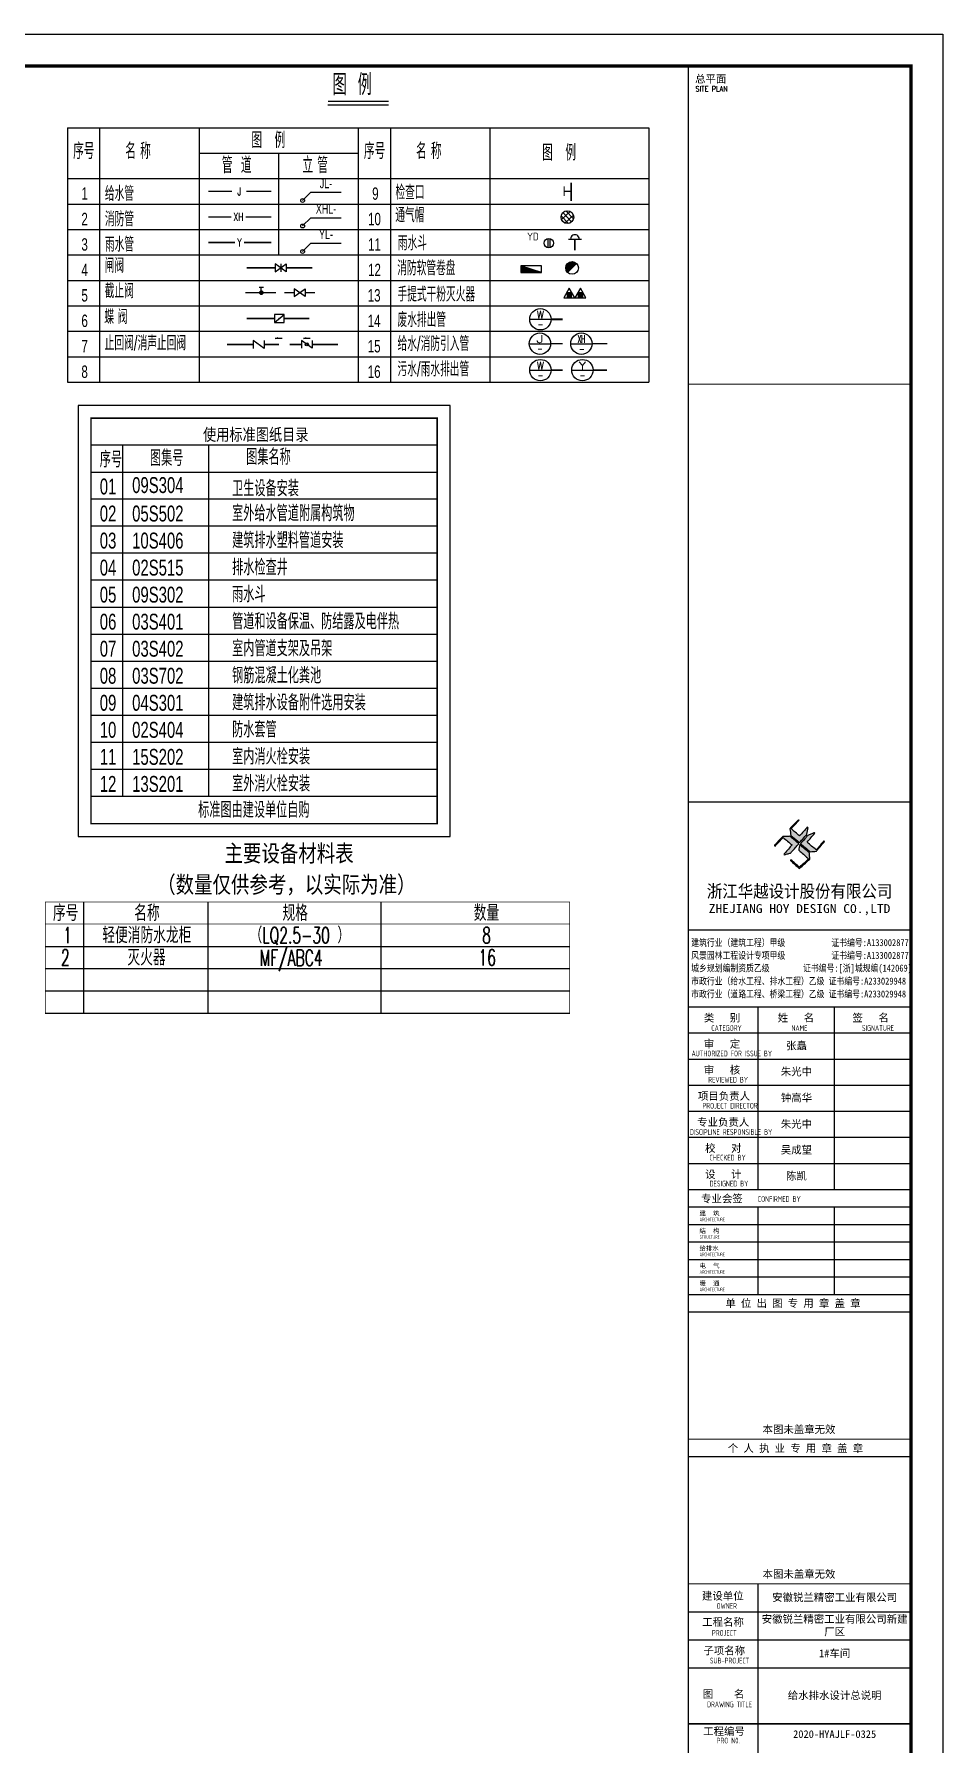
# Model space of a CAD drawing. Extents: x -440213 to 892209, y -122574 to 646408.
# Drawn here: x 38730 to 67291, y 516411 to 570160 of the extents above; entities that cross this region are included whole.
import ezdxf
from ezdxf.enums import TextEntityAlignment as Align

# ---------------------------------------------------------------- set-up
doc = ezdxf.new("R2010")
doc.units = 0
doc.header["$LTSCALE"] = 1000
doc.header["$MEASUREMENT"] = 0
doc.linetypes.add('W_P', pattern=[7, 6, -1])
for name, color, linetype in [('0-建筑立面', 255, 'Continuous'), ('JZ_0', 7, 'Continuous'), ('JZ__污水', 2, 'W_P'), ('JZ__污水标注', 2, 'Continuous'), ('JZ__消火栓', 10, 'Continuous'), ('JZ__消火栓标注', 10, 'Continuous'), ('JZ__灭火器', 6, 'Continuous'), ('JZ__给水', 3, 'Continuous'), ('JZ__给水标注', 3, 'Continuous'), ('JZ__雨水', 150, 'W_P'), ('JZ__雨水标注', 150, 'Continuous'), ('JZ_DET1', 8, 'Continuous'), ('JZ_TEXT', 42, 'Continuous'), ('PUB_TEXT', 7, 'Continuous'), ('PUB_TITLE', 171, 'Continuous'), ('TK', 4, 'Continuous'), ('TWT_TAB', 7, 'Continuous'), ('W_DIM', 4, 'Continuous'), ('WP_F', 1, 'Continuous'), ('WP_F_PJ', 7, 'Continuous'), ('WP_F_TXT', 4, 'Continuous'), ('WP_G2', 32, 'Continuous'), ('WP_G2_TXT', 4, 'Continuous'), ('WP_P_PJ', 7, 'Continuous'), ('WP_Y', 6, 'W_P'), ('WP_Y_TXT', 4, 'Continuous')]:
    doc.layers.add(name, color=color, linetype=linetype)
doc.styles.add('-宋体', font='', dxfattribs={"width": 0.8})
doc.styles.add('_TWT_SHEET', font='SIMPLEX', dxfattribs={"width": 0.8, "height": 3.5, "bigfont": 'HZTXT'})
doc.styles.add('COMPLEX', font='COMPLEX')
doc.styles.add('DXF', font='ros.shx', dxfattribs={"width": 0.7, "bigfont": 'hzs.shx'})
doc.styles.add('gps_hz', font='hztxt_e.shx', dxfattribs={"width": 0.7, "bigfont": 'hztxt.shx'})
doc.styles.add('HT', font='simhei.ttf', dxfattribs={"width": 0.8})
doc.styles.add('HZ', font='rs', dxfattribs={"width": 0.8, "bigfont": 'hztxt'})
doc.styles.add('ROMANS', font='romans__.ttf', dxfattribs={"width": 0.65, "height": 231.275})
doc.styles.get("Standard").update_dxf_attribs({"font": 'gbenor.shx', "bigfont": 'gbcbig.shx'})
doc.styles.add('TSSD_REIN', font='tssdeng.shx', dxfattribs={"width": 0.7, "bigfont": 'tssdchn.shx'})
doc.styles.add('图签宋体', font='', dxfattribs={"height": 300})
doc.styles.add('图签黑体', font='simhei.ttf', dxfattribs={"height": 550})
doc.styles.get('-宋体').set_extended_font_data('SimSun')
doc.styles.get('图签宋体').set_extended_font_data('NSimSun')

# ---------------------------------------------------------------- blocks, each defined once
blk = doc.blocks.new('污水井编号')
blk.add_line((-336, 0), (336, 0))
blk.add_circle((0, 0), 336)
at = {"style": 'COMPLEX', "width": 0.914422}
blk.add_text('W', height=240, dxfattribs=at).set_placement((-114, 23), (116, 23), align=Align.FIT)
at = {"style": 'COMPLEX', "width": 1.762315}
blk.add_attdef('1', text='', height=230, dxfattribs=at).set_placement((-84, -276), (90, -276), align=Align.FIT)
blk = doc.blocks.new('$QC001_2')
blk.add_line((-141, 59), (141, 341))
at = {"const_width": 200}
blk.add_lwpolyline([(71, 271, 0.668179), (-100, 200, 0.198912), (-71, 129, 1)], format="xyb", dxfattribs=at)
blk.add_circle((0, 200), 200)
at = {"style": 'HZ', "flags": 1}
for tag in ['UNIT', 'WHAT', 'SPEC']:
    blk.add_attdef(tag, (0, 0), '', height=0.0008, dxfattribs=at)
blk = doc.blocks.new('$QC001_5')
blk.add_line((-325, 200), (325, 0))
blk.add_lwpolyline([(325, 0), (325, 200), (-325, 200), (-325, 0)], close=True)
blk.add_solid([(-325, 200), (325, 200), (-325, 200), (325, 0)])
at = {"flags": 1}
for tag in ['UNIT', 'WHAT', 'SPEC']:
    blk.add_attdef(tag, (0, 0), '', height=0.001, dxfattribs=at)
blk = doc.blocks.new('$PS004_0')
at = {"color": 7}
for p, q in [((-0.1, 0.49), (-0.1, -0.49)), ((0.1, 0.49), (0.1, -0.49))]:
    blk.add_line(p, q, dxfattribs=at)
blk.add_circle((0, 0), 0.5)
blk.add_text('YD', height=0.8).set_placement((-2.27, 0.29))
at = {"style": 'HZ', "flags": 1}
for tag in ['UNIT', 'WHAT', 'SPEC']:
    blk.add_attdef(tag, (0, 0), '', height=0.001, dxfattribs=at)
blk = doc.blocks.new('gps_fm_zf')
blk.add_line((0, 125), (0, -125))
blk.add_lwpolyline([(-175, 125), (-175, -125), (175, 125), (175, -125)], close=True)
blk = doc.blocks.new('GPS_fm_jzfx')
for p, q in [((-72, 170), (72, 170)), ((0, 73), (0, 170))]:
    blk.add_line(p, q)
at = {"const_width": 73.1}
blk.add_lwpolyline([(-37, 0, 1), (37, 0, 1)], format="xyb", close=True, dxfattribs=at)
blk = doc.blocks.new('GPS_fm_jzfd')
blk.add_lwpolyline([(-175, 125), (-175, -125), (175, 125), (175, -125)], close=True)
blk = doc.blocks.new('GPS_fm_df')
blk.add_line((-150, -125), (150, 125))
blk.add_lwpolyline([(-150, -125), (150, -125), (150, 125), (-150, 125)], close=True)
at = {"const_width": 29.3}
blk.add_lwpolyline([(-15, 0, 1), (15, 0, 1)], format="xyb", close=True, dxfattribs=at)
blk = doc.blocks.new('GPS_fm_dxf')
for p, q in [((-108, 187), (-25, 208)), ((111, 187), (-108, 187)), ((-25, 208), (-56, 187))]:
    blk.add_line(p, q)
blk.add_lwpolyline([(175, 125), (175, -125), (-175, 125), (-175, -125)])
blk.add_circle((0, 0), 50)
blk = doc.blocks.new('20080403110901')
blk.add_line((-504, 504), (504, 504))
blk.add_circle((0, 504), 504)
at = {"style": 'COMPLEX', "width": 1.058804}
blk.add_text('Y', height=360, dxfattribs=at).set_placement((-171, 539), (174, 539), align=Align.FIT)
at = {"style": 'COMPLEX', "width": 1.762315}
blk.add_attdef('1', text='', height=345, dxfattribs=at).set_placement((-126, 90), (135, 90), align=Align.FIT)
blk = doc.blocks.new('GPS_xf_swxfjbh')
blk.add_line((-336, 0), (336, 0))
blk.add_circle((0, 0), 336)
at = {"style": 'COMPLEX', "width": 0.502932}
blk.add_text('XH', height=240, dxfattribs=at).set_placement((-114, 23), (116, 23), align=Align.FIT)
at = {"style": 'COMPLEX', "width": 1.688885}
blk.add_attdef('1', text='', height=240, dxfattribs=at).set_placement((-84, -276), (90, -276), align=Align.FIT)
blk = doc.blocks.new('GPS_gs_swgsjbh')
blk.add_line((-336, 0), (336, 0))
blk.add_circle((0, 0), 336)
at = {"style": 'COMPLEX', "width": 1.828843}
blk.add_text('J', height=240, dxfattribs=at).set_placement((-114, 23), (116, 23), align=Align.FIT)
at = {"style": 'COMPLEX', "width": 1.762315}
blk.add_attdef('1', text='', height=230, dxfattribs=at).set_placement((-84, -276), (90, -276), align=Align.FIT)
blk = doc.blocks.new('GPS_ws_jxk')
for points, const_width in [([(-220, 0), (0, 0)], 45), ([(-220, 150), (-220, -150)], 25)]:
    blk.add_lwpolyline(points, dxfattribs=dict(const_width=const_width))
blk = doc.blocks.new('GPS_ws_tqm')
for p, q in [((-1.95, 2.37), (0.26, 0.03)), ((0.81, 3.73), (-1.85, 1.3)), ((-1.4, 3.37), (1.3, 0.55)), ((1.85, 2.63), (-0.75, 0.19)), ((-0.55, 3.93), (1.88, 1.46))]:
    blk.add_line(p, q)
blk.add_circle((-0.03, 1.99), 2)
blk = doc.blocks.new('雨水斗xt')
blk.add_line((0, 0), (205, 0))
blk.add_ellipse((103, 0), major_axis=(68.2, 0), ratio=1, start_param=-0.000001, end_param=3.141592)
blk = doc.blocks.new('手提式干粉灭火器')
h = blk.add_hatch()
h.set_pattern_fill('ANSI31', color=256, scale=225.365854, style=0)
h.set_pattern_definition([(45, (276289.086, 185586.136), (-19.9197154, 19.9197154), [])])
h.paths.add_polyline_path([(72, 158), (-72, 158), (-72, 19), (72, 19)])
for points in [[(0, 303), (-175, 0), (175, 0)], [(-72, 19), (72, 19), (72, 158), (-72, 158)]]:
    blk.add_lwpolyline(points, close=True)
blk = doc.blocks.new('A$C053D6479')
at = {"layer": 'PUB_TITLE'}
h = blk.add_hatch(color=256, dxfattribs=at)
h.dxf.hatch_style = 1
edge = h.paths.add_edge_path()
edge.add_spline(control_points=[(1026, 827), (1105, 920), (1188, 1008), (1266, 1102)], knot_values=[13, 13, 13, 13, 14, 14, 14, 14], degree=3, periodic=0)
edge.add_spline(control_points=[(1266, 1102), (1258, 1111), (1249, 1119), (1239, 1116)], knot_values=[12, 12, 12, 12, 13, 13, 13, 13], degree=3, periodic=0)
edge.add_spline(control_points=[(1239, 1116), (1210, 1107), (1179, 1092), (1144, 1077)], knot_values=[11, 11, 11, 11, 12, 12, 12, 12], degree=3, periodic=0)
edge.add_spline(control_points=[(1144, 1077), (1109, 1063), (1069, 1053), (1047, 1038)], knot_values=[10, 10, 10, 10, 11, 11, 11, 11], degree=3, periodic=0)
edge.add_spline(control_points=[(1047, 1038), (1028, 1026), (1007, 992), (991, 972)], knot_values=[9, 9, 9, 9, 10, 10, 10, 10], degree=3, periodic=0)
edge.add_spline(control_points=[(991, 972), (942, 913), (899, 868), (849, 810)], knot_values=[8, 8, 8, 8, 9, 9, 9, 9], degree=3, periodic=0)
edge.add_spline(control_points=[(849, 810), (842, 801), (822, 776), (822, 775)], knot_values=[7, 7, 7, 7, 8, 8, 8, 8], degree=3, periodic=0)
edge.add_spline(control_points=[(822, 775), (823, 771), (848, 752), (859, 744)], knot_values=[6, 6, 6, 6, 7, 7, 7, 7], degree=3, periodic=0)
edge.add_spline(control_points=[(859, 744), (949, 670), (1035, 592), (1122, 521)], knot_values=[5, 5, 5, 5, 6, 6, 6, 6], degree=3, periodic=0)
edge.add_spline(control_points=[(1122, 521), (1153, 527), (1185, 530), (1217, 533)], knot_values=[4, 4, 4, 4, 5, 5, 5, 5], degree=3, periodic=0)
edge.add_spline(control_points=[(1217, 533), (1246, 535), (1293, 532), (1316, 542)], knot_values=[3, 3, 3, 3, 4, 4, 4, 4], degree=3, periodic=0)
edge.add_spline(control_points=[(1316, 542), (1327, 547), (1338, 565), (1349, 579)], knot_values=[2, 2, 2, 2, 3, 3, 3, 3], degree=3, periodic=0)
edge.add_spline(control_points=[(1349, 579), (1423, 670), (1507, 759), (1572, 848)], knot_values=[1, 1, 1, 1, 2, 2, 2, 2], degree=3, periodic=0)
edge.add_spline(control_points=[(1572, 848), (1564, 852), (1561, 861), (1551, 862)], knot_values=[0, 0, 0, 0, 1, 1, 1, 1], degree=3, periodic=0)
edge.add_spline(control_points=[(1551, 862), (1469, 769), (1393, 671), (1310, 579)], knot_values=[15, 15, 15, 15, 16, 16, 16, 16], degree=3, periodic=0)
edge.add_spline(control_points=[(1310, 579), (1216, 662), (1118, 742), (1026, 827)], knot_values=[14, 14, 14, 14, 15, 15, 15, 15], degree=3, periodic=0)
at = {"layer": 'TK'}
h = blk.add_hatch(color=256, dxfattribs=at)
h.dxf.hatch_style = 2
edge = h.paths.add_edge_path()
edge.add_spline(control_points=[(728, 856), (728, 856), (728, 856), (719, 864), (651, 922), (580, 978), (514, 1036), (509, 1106), (488, 1176), (479, 1247), (570, 1343), (663, 1436), (758, 1526), (764, 1523), (768, 1518), (774, 1515), (693, 1422), (599, 1343), (520, 1249), (607, 1171), (698, 1096), (789, 1021), (874, 1109), (950, 1206), (1031, 1298), (1066, 1286), (1054, 1262), (1045, 1224), (1036, 1188), (1031, 1158), (1024, 1121), (1020, 1104), (1017, 1085), (1012, 1071), (1004, 1052), (976, 1026), (956, 1003), (906, 946), (866, 899), (814, 839), (806, 829), (789, 806), (787, 806), (777, 804), (728, 856)], knot_values=[0, 0, 0, 0, 0.005, 0.01, 1, 1, 1, 2, 2, 2, 3, 3, 3, 4, 4, 4, 5, 5, 5, 6, 6, 6, 7, 7, 7, 8, 8, 8, 9, 9, 9, 10, 10, 10, 11, 11, 11, 12, 12, 12, 13, 13, 13, 14, 14, 14, 14], degree=3, periodic=0)
h = blk.add_hatch(color=256, dxfattribs=at)
h.dxf.hatch_style = 2
edge = h.paths.add_edge_path()
edge.add_spline(control_points=[(366, 894), (366, 894), (366, 894), (270, 970), (183, 883), (101, 791), (16, 703), (-18, 714), (9, 735), (28, 755), (103, 838), (192, 930), (266, 1005), (319, 1009), (387, 1005), (442, 1007), (456, 1008), (472, 1011), (485, 1007), (507, 1000), (534, 967), (555, 949), (624, 891), (699, 833), (760, 773), (689, 691), (614, 604), (539, 517), (529, 505), (516, 487), (506, 482), (492, 475), (469, 472), (452, 467), (416, 456), (383, 448), (342, 438), (323, 433), (297, 422), (293, 440), (291, 452), (313, 470), (322, 480), (400, 566), (477, 652), (553, 736), (460, 815), (366, 894)], knot_values=[0, 0, 0, 0, 0.005, 0.01, 1, 1, 1, 2, 2, 2, 3, 3, 3, 4, 4, 4, 5, 5, 5, 6, 6, 6, 7, 7, 7, 8, 8, 8, 9, 9, 9, 10, 10, 10, 11, 11, 11, 12, 12, 12, 13, 13, 13, 14, 14, 14, 15, 15, 15, 15], degree=3, periodic=0)
h = blk.add_hatch(color=256, dxfattribs=at)
h.dxf.hatch_style = 2
edge = h.paths.add_edge_path()
edge.add_spline(control_points=[(511, 261), (511, 261), (511, 261), (516, 267), (609, 192), (696, 111), (785, 33), (883, 118), (977, 208), (1070, 298), (992, 373), (892, 456), (803, 534), (791, 544), (768, 561), (766, 569), (761, 588), (776, 634), (780, 655), (785, 690), (788, 721), (795, 746), (897, 661), (998, 576), (1097, 490), (1100, 425), (1106, 361), (1107, 294), (1018, 207), (925, 121), (830, 33), (818, 21), (800, 0), (787, 0), (768, -1), (725, 49), (712, 60), (662, 103), (616, 143), (568, 186), (545, 207), (518, 224), (499, 250), (501, 259), (511, 261)], knot_values=[0, 0, 0, 0, 0.005, 0.01, 1, 1, 1, 2, 2, 2, 3, 3, 3, 4, 4, 4, 5, 5, 5, 6, 6, 6, 7, 7, 7, 8, 8, 8, 9, 9, 9, 10, 10, 10, 11, 11, 11, 12, 12, 12, 13, 13, 13, 14, 14, 14, 14], degree=3, periodic=0)
for points, knots in [([(1031, 1298), (1066, 1286), (1054, 1262), (1045, 1224), (1036, 1188), (1031, 1158), (1024, 1121), (1020, 1104), (1017, 1085), (1012, 1071), (1004, 1052), (976, 1026), (956, 1003), (906, 946), (866, 899), (814, 839), (806, 829), (789, 806), (787, 806), (777, 804), (728, 856), (719, 864), (651, 922), (580, 978), (514, 1036), (509, 1106), (488, 1176), (479, 1247), (570, 1343), (663, 1436), (758, 1526), (764, 1523), (768, 1518), (774, 1515), (693, 1422), (599, 1343), (520, 1249), (607, 1171), (698, 1096), (789, 1021), (874, 1109), (950, 1206), (1031, 1298)], [0, 0, 0, 0, 1, 1, 1, 2, 2, 2, 3, 3, 3, 4, 4, 4, 5, 5, 5, 6, 6, 6, 7, 7, 7, 8, 8, 8, 9, 9, 9, 10, 10, 10, 11, 11, 11, 12, 12, 12, 13, 13, 13, 14, 14, 14, 14]), ([(1551, 862), (1561, 861), (1564, 852), (1572, 848), (1507, 759), (1423, 670), (1349, 579), (1338, 565), (1327, 547), (1316, 542), (1293, 532), (1246, 535), (1217, 533), (1185, 530), (1153, 527), (1122, 521), (1035, 592), (949, 670), (859, 744), (848, 752), (823, 771), (822, 775), (822, 776), (842, 801), (849, 810), (899, 868), (942, 913), (991, 972), (1007, 992), (1028, 1026), (1047, 1038), (1069, 1053), (1109, 1063), (1144, 1077), (1179, 1092), (1210, 1107), (1239, 1116), (1249, 1119), (1258, 1111), (1266, 1102), (1188, 1008), (1105, 920), (1026, 827), (1118, 742), (1216, 662), (1310, 579), (1393, 671), (1469, 769), (1551, 862)], [0, 0, 0, 0, 1, 1, 1, 2, 2, 2, 3, 3, 3, 4, 4, 4, 5, 5, 5, 6, 6, 6, 7, 7, 7, 8, 8, 8, 9, 9, 9, 10, 10, 10, 11, 11, 11, 12, 12, 12, 13, 13, 13, 14, 14, 14, 15, 15, 15, 16, 16, 16, 16]), ([(555, 949), (624, 891), (699, 833), (760, 773), (689, 691), (614, 604), (539, 517), (529, 505), (516, 487), (506, 482), (492, 475), (469, 472), (452, 467), (416, 456), (383, 448), (342, 438), (323, 433), (297, 422), (293, 440), (291, 452), (313, 470), (322, 480), (400, 566), (477, 652), (553, 736), (460, 815), (366, 894), (270, 970), (183, 883), (101, 791), (16, 703), (-18, 714), (9, 735), (28, 755), (103, 838), (192, 930), (266, 1005), (319, 1009), (387, 1005), (442, 1007), (456, 1008), (472, 1011), (485, 1007), (507, 1000), (534, 967), (555, 949)], [0, 0, 0, 0, 1, 1, 1, 2, 2, 2, 3, 3, 3, 4, 4, 4, 5, 5, 5, 6, 6, 6, 7, 7, 7, 8, 8, 8, 9, 9, 9, 10, 10, 10, 11, 11, 11, 12, 12, 12, 13, 13, 13, 14, 14, 14, 15, 15, 15, 15]), ([(1097, 490), (1100, 425), (1106, 361), (1107, 294), (1018, 207), (925, 121), (830, 33), (818, 21), (800, 0), (787, 0), (768, -1), (725, 49), (712, 60), (662, 103), (616, 143), (568, 186), (545, 207), (518, 224), (499, 250), (501, 259), (511, 261), (516, 267), (609, 192), (696, 111), (785, 33), (883, 118), (977, 208), (1070, 298), (992, 373), (892, 456), (803, 534), (791, 544), (768, 561), (766, 569), (761, 588), (776, 634), (780, 655), (785, 690), (788, 721), (795, 746), (897, 661), (998, 576), (1097, 490)], [0, 0, 0, 0, 1, 1, 1, 2, 2, 2, 3, 3, 3, 4, 4, 4, 5, 5, 5, 6, 6, 6, 7, 7, 7, 8, 8, 8, 9, 9, 9, 10, 10, 10, 11, 11, 11, 12, 12, 12, 13, 13, 13, 14, 14, 14, 14])]:
    blk.add_open_spline(points, degree=3, knots=knots, dxfattribs=at)
blk = doc.blocks.new('GeYuanFrame_23607632', base_point=(20.09, 4.53))
at = {"layer": 'PUB_TITLE'}
for points in [[(803.09, 235.33), (803.09, 292.73)], [(827.09, 235.33), (827.09, 292.73)], [(803.09, 202.33), (803.09, 229.83)], [(827.09, 202.33), (827.09, 229.83)], [(803.09, 14.53), (803.09, 111.33)]]:
    blk.add_lwpolyline(points, dxfattribs=at)
at = {"layer": 'TK'}
for p, q in [((781.09, 316.93), (851.09, 316.93)), ((781.09, 284.53), (851.09, 284.53)), ((781.09, 276.33), (851.09, 276.33)), ((781.09, 268.13), (851.09, 268.13)), ((781.09, 259.93), (851.09, 259.93)), ((781.09, 251.73), (851.09, 251.73)), ((781.09, 243.53), (851.09, 243.53)), ((781.09, 235.33), (851.09, 235.33)), ((781.09, 235.33), (851.09, 235.33)), ((781.09, 102.53), (851.09, 102.53)), ((781.09, 93.73), (851.09, 93.73)), ((781.09, 84.93), (803.09, 84.93)), ((781.09, 84.93), (851.09, 84.93)), ((781.09, 67.37), (851.09, 67.37)), ((781.09, 67.33), (851.09, 67.33))]:
    blk.add_line(p, q, dxfattribs=at)
blk.add_lwpolyline([(20.09, 4.53), (20.09, 598.53), (861.09, 598.53), (861.09, 4.53)], close=True, dxfattribs=at)
at = {"layer": 'TK', "const_width": 1}
blk.add_lwpolyline([(45.09, 588.53), (851.09, 588.53), (851.09, 14.53), (45.09, 14.53)], close=True, dxfattribs=at)
at = {"layer": 'TK'}
for points, const_width in [([(781.09, 588.53), (781.09, 14.53)], 0.4), ([(781.09, 488.5), (851.09, 488.5)], 0.35), ([(781.09, 357.14), (851.09, 357.14)], 0.35), ([(781.09, 292.73), (851.09, 292.73)], 0.35), ([(781.09, 292.73), (851.09, 292.73)], 0.35), ([(781.09, 235.33), (851.09, 235.33)], 0.35), ([(781.09, 202.33), (851.09, 202.33)], 0.35), ([(781.09, 156.83), (851.09, 156.83)], 0.35), ([(781.09, 111.33), (851.09, 111.33)], 0.35), ([(781.09, 67.37), (851.09, 67.37)], 0.35)]:
    blk.add_lwpolyline(points, dxfattribs=dict(at, const_width=const_width))
for points in [[(781.09, 292.73), (851.09, 292.73)], [(781.09, 235.33), (851.09, 235.33)], [(781.09, 229.83), (851.09, 229.83)], [(781.09, 224.33), (851.09, 224.33)], [(781.09, 218.83), (851.09, 218.83)], [(781.09, 213.33), (851.09, 213.33)], [(781.09, 207.83), (851.09, 207.83)], [(781.09, 202.33), (851.09, 202.33)], [(781.09, 196.83), (851.09, 196.83)], [(781.09, 151.33), (851.09, 151.33)]]:
    blk.add_lwpolyline(points, dxfattribs=at)
at = {"layer": 'PUB_TITLE', "xscale": 0.01000000000021828, "yscale": 0.01000000000021828, "zscale": 0.01}
blk.add_blockref('A$C053D6479', (808.19, 336.27), dxfattribs=at)
at = {"layer": 'TK', "style": '图签宋体'}
for s, height, p in [('总平面', 2.4, (783.23, 583.28)), ('类   别', 2.4, (785.97, 288.09)), ('姓   名', 2.4, (809.2, 288.09)), ('签   名', 2.4, (832.68, 288.09)), ('审   定', 2.4, (785.97, 279.89)), ('审   核', 2.4, (785.97, 271.69)), ('项目负责人', 2.4, (784.13, 263.49)), ('专业负责人', 2.4, (783.89, 255.29)), ('校   对', 2.4, (786.38, 247.09)), ('设   计', 2.4, (786.36, 238.89)), ('专业会签', 2.4, (785.12, 231.24)), ('建  筑', 1.44, (784.61, 227.11)), ('结  构', 1.44, (784.61, 221.61)), ('给排水', 1.44, (784.61, 216.11)), ('电  气', 1.44, (784.61, 210.61)), ('暖  通', 1.44, (784.61, 205.11)), ('单 位 出 图 专 用 章 盖 章', 2.4, (792.72, 198.35)), ('本图未盖章无效', 2.4, (804.43, 158.7)), ('个 人 执 业 专 用 章 盖 章', 2.4, (793.52, 152.77)), ('本图未盖章无效', 2.4, (804.43, 113.2)), ('建设单位', 2.4, (785.39, 106.33)), ('工程名称', 2.4, (785.47, 98.12)), ('子项名称', 2.4, (785.85, 89.14)), ('图    名', 2.4, (785.63, 75.5)), ('工程编号', 2.4, (785.77, 63.77))]:
    blk.add_text(s, height=height, dxfattribs=at).set_placement(p)
at = {"layer": 'TK'}
for s, height, style, width, p in [('SITE PLAN', 1.697, 'ROMANS', 0.76, (783.35, 580.49)), ('建筑行业（建筑工程）甲级           证书编号:A133002877', 2.2, '-宋体', 0.8, (782, 311.83)), ('风景园林工程设计专项甲级           证书编号:A133002877', 2.2, '-宋体', 0.8, (782, 307.81)), ('城乡规划编制资质乙级        证书编号:[浙]城规编(142069)', 2.2, '-宋体', 0.8, (782, 303.82)), ('市政行业（给水工程、排水工程）乙级 证书编号:A233029948', 2.2, '-宋体', 0.8, (782, 299.74)), ('市政行业（道路工程、桥梁工程）乙级 证书编号:A233029948', 2.2, '-宋体', 0.8, (782, 295.69)), ('CATEGORY', 1.8, 'TSSD_REIN', 0.7, (788.32, 285.17)), ('NAME', 1.8, 'TSSD_REIN', 0.7, (813.51, 285.17)), ('SIGNATURE', 1.8, 'TSSD_REIN', 0.7, (835.66, 285.17)), ('AUTHORIZED FOR ISSUE BY', 1.8, 'TSSD_REIN', 0.7, (782.12, 277.17)), ('REVIEWED BY', 1.8, 'TSSD_REIN', 0.7, (787.36, 268.91)), ('PROJECT DIRECTOR', 1.8, 'TSSD_REIN', 0.7, (785.55, 260.74)), ('DISCIPLINE RESPONSIBLE BY', 1.8, 'TSSD_REIN', 0.7, (781.57, 252.48)), ('CHECKED BY', 1.8, 'TSSD_REIN', 0.7, (787.75, 244.44)), ('DESIGNED BY', 1.8, 'TSSD_REIN', 0.7, (787.76, 236.27)), ('CONFIRMED BY', 1.8, 'TSSD_REIN', 0.7, (802.94, 231.42)), ('ARCHITECTURE', 1.08, 'TSSD_REIN', 0.7, (784.65, 225.34)), ('STRUCTURE', 1.08, 'TSSD_REIN', 0.7, (784.65, 219.84)), ('ARCHITECTURE', 1.08, 'TSSD_REIN', 0.7, (784.65, 214.34)), ('ARCHITECTURE', 1.08, 'TSSD_REIN', 0.7, (784.65, 208.84)), ('ARCHITECTURE', 1.08, 'TSSD_REIN', 0.7, (784.65, 203.34)), ('OWNER', 1.8, 'TSSD_REIN', 0.7, (789.98, 103.48)), ('PROJECT', 1.8, 'TSSD_REIN', 0.7, (788.52, 95.02)), ('SUB-PROJECT', 1.8, 'TSSD_REIN', 0.7, (787.86, 86.3)), ('DRAWING TITLE', 1.8, 'TSSD_REIN', 0.7, (786.97, 72.53)), ('PRO N0.', 1.8, 'TSSD_REIN', 0.7, (790.01, 61.15))]:
    blk.add_text(s, height=height, dxfattribs=dict(at, style=style, width=width)).set_placement(p)
for s, height, style, width, p in [('浙江华越设计股份有限公司', 3.96, 'HT', 0.9, (816.07, 329.16)), ('ZHEJIANG HOY DESIGN CO.,LTD', 2.8, '图签黑体', 1.11, (816.06, 323.29))]:
    blk.add_text(s, height=height, dxfattribs=dict(at, style=style, width=width)).set_placement(p, align=Align.MIDDLE)
at = {"layer": 'TK', "char_height": 2.4, "attachment_point": 5, "style": '图签宋体'}
for s, insert, width in [('张矗', (815.09, 280.4), 24), ('朱光中', (815.09, 272.23), 24), ('钟高华', (815.09, 264.03), 24), ('朱光中', (815.09, 255.76), 24), ('吴成望', (815.09, 247.63), 24), ('陈凯', (815.09, 239.43), 24), ('安徽锐兰精密工业有限公司', (827.09, 106.93), 48), ('安徽锐兰精密工业有限公司新建厂区', (827.09, 98.13), 48), ('1#车间', (827.09, 89.33), 48), ('给水排水设计总说明', (827.09, 76.13), 48), ('2020-HYAJLF-0325', (827.09, 64.07), 48)]:
    blk.add_mtext(s, dxfattribs=dict(at, insert=insert, width=width))

msp = doc.modelspace()

# ---------------------------------------------------------------- linework, layer by layer
at = {"layer": 'JZ_0', "color": 3}
for p, q in [((39774.1, 567219.8), (58053.7, 567219.8)), ((39774.1, 567219.8), (39774.1, 559219.8)), ((40785.9, 567219.8), (40785.9, 559219.8)), ((43913.9, 567219.8), (43913.9, 559219.8)), ((48913.9, 567219.8), (48913.9, 559219.8)), ((49925.7, 567219.8), (49925.7, 559219.8)), ((53053.7, 567219.8), (53053.7, 559219.8)), ((58053.7, 567219.8), (58053.7, 559219.8)), ((43913.9, 566419.8), (48913.9, 566419.8)), ((46413.9, 566419.8), (46413.9, 563219.8)), ((39774.1, 565619.8), (58053.7, 565619.8)), ((39774.1, 559219.8), (58053.7, 559219.8))]:
    msp.add_line(p, q, dxfattribs=at)
at = {"layer": 'JZ__污水', "const_width": 60}
for points in [[(54978.9, 561197.9), (55340.8, 561197.9)], [(54978.9, 559597.9), (55340.8, 559597.9)]]:
    msp.add_lwpolyline(points, dxfattribs=at)
at = {"layer": 'JZ__消火栓', "const_width": 50}
msp.add_lwpolyline([(56267.3, 560429.8), (56744.6, 560429.8)], dxfattribs=at)
at = {"layer": 'JZ__给水'}
for p, q in [((46302.2, 560594.1), (46385, 560614.8)), ((46385, 560614.8), (46353.9, 560594.1)), ((46520.9, 560594.1), (46302.2, 560594.1))]:
    msp.add_line(p, q, dxfattribs=at)
at = {"layer": 'JZ__给水', "const_width": 50}
for points in [[(55607.7, 564916), (55607.7, 565495)], [(55727, 563367.5), (55727, 563720.3)], [(45411.5, 562813.8), (46305.8, 562813.8)], [(46655.8, 562813.8), (47472.4, 562813.8)], [(45362.1, 562033.4), (46328.6, 562033.4)], [(46598.1, 562033.4), (46902.4, 562033.4)], [(47252.4, 562033.4), (47562.2, 562033.4)], [(45411.5, 561222.9), (46283.1, 561222.9)], [(46583.1, 561222.9), (47379.1, 561222.9)], [(44789.4, 560406.6), (45613.2, 560406.6)], [(45963.2, 560406.6), (46425, 560406.6)], [(46759.3, 560406.6), (47129.1, 560406.6)], [(47472.1, 560406.6), (48275.2, 560406.6)], [(54964.3, 560429.8), (55340.2, 560429.8)]]:
    msp.add_lwpolyline(points, dxfattribs=at)
at = {"layer": 'JZ__给水'}
msp.add_lwpolyline([(45963.2, 560531.6), (45963.2, 560281.6), (45613.2, 560531.6), (45613.2, 560281.6)], dxfattribs=at)
at = {"layer": 'JZ__雨水', "const_width": 50}
msp.add_lwpolyline([(56297.7, 559597.9), (56737.3, 559597.9)], dxfattribs=at)
at = {"layer": 'JZ_DET1'}
for p, q in [((39774.1, 564819.8), (58053.7, 564819.8)), ((39774.1, 564019.8), (58053.7, 564019.8)), ((39774.1, 563219.8), (58053.7, 563219.8)), ((39774.1, 562419.8), (58053.7, 562419.8)), ((39774.1, 561619.8), (58053.7, 561619.8)), ((39774.1, 560819.8), (58053.7, 560819.8)), ((39774.1, 560019.8), (58053.7, 560019.8))]:
    msp.add_line(p, q, dxfattribs=at)
at = {"layer": 'JZ_TEXT'}
for p, q in [((47960.6, 567939.1), (49867.2, 567939.1)), ((51400.9, 557234.1), (40517, 557234.1)), ((41517, 546189.7), (41517, 557239.7)), ((44217, 546189.7), (44217, 557239.7)), ((51400.9, 556384.1), (40517, 556384.1)), ((51400.9, 555539.7), (40517, 555539.7)), ((51400.9, 554689.7), (40517, 554689.7)), ((51400.9, 553839.7), (40517, 553839.7)), ((51400.9, 552989.7), (40517, 552989.7)), ((51400.9, 552139.7), (40517, 552139.7)), ((51400.9, 551289.7), (40517, 551289.7)), ((51400.9, 550439.7), (40517, 550439.7)), ((51400.9, 549589.7), (40517, 549589.7)), ((51400.9, 548739.7), (40517, 548739.7)), ((51400.9, 547889.7), (40517, 547889.7)), ((51400.9, 547039.7), (40517, 547039.7)), ((51400.9, 546189.7), (40517, 546189.7))]:
    msp.add_line(p, q, dxfattribs=at)
at = {"layer": 'JZ_TEXT', "const_width": 41.7}
msp.add_lwpolyline([(47969.6, 568050.8), (49870.8, 568050.8)], dxfattribs=at)
at = {"layer": 'PUB_TEXT', "color": 8}
for p, q in [((51800.9, 558489.7), (40117, 558489.7)), ((40117, 558489.7), (40117, 544939.7)), ((51800.9, 544939.7), (51800.9, 558489.7)), ((51400.9, 558089.7), (40517, 558089.7)), ((40117, 544939.7), (51800.9, 544939.7))]:
    msp.add_line(p, q, dxfattribs=at)
at = {"layer": 'PUB_TEXT', "color": 8, "const_width": 50}
msp.add_lwpolyline([(51400.9, 545339.7), (51400.9, 558089.7), (40517, 558089.7), (40517, 545339.7), (51400.9, 545339.7)], dxfattribs=at)
at = {"layer": 'TWT_TAB', "const_width": 20}
msp.add_lwpolyline([(39080, 539381), (55565.9, 539381), (55565.9, 542881), (39080, 542881)], close=True, dxfattribs=at)
at = {"layer": 'TWT_TAB'}
for points in [[(40280, 542881), (40280, 539381)], [(44192.1, 542881), (44192.1, 539381)], [(49631.3, 542881), (49631.3, 539381)], [(39080, 541481), (55565.9, 541481)], [(39080, 540781), (55565.9, 540781)], [(39080, 540081), (55565.9, 540081)], [(39080, 539381), (55565.9, 539381)]]:
    msp.add_lwpolyline(points, dxfattribs=at)
at = {"layer": 'TWT_TAB', "const_width": 20}
msp.add_lwpolyline([(39080, 542181), (55565.9, 542181)], dxfattribs=at)
at = {"layer": 'W_DIM'}
for p, q in [((47168.4, 564929.7), (47427.8, 565189.1)), ((47427.8, 565189.1), (48377.8, 565189.1)), ((47168.4, 564129.7), (47427.8, 564389.1)), ((47427.8, 564389.1), (48377.8, 564389.1)), ((47168.4, 563329.7), (47427.8, 563589.1)), ((47427.8, 563589.1), (48377.8, 563589.1))]:
    msp.add_line(p, q, dxfattribs=at)
for centre in [(47168.4, 564929.7), (47168.4, 564129.7), (47168.4, 563329.7)]:
    msp.add_circle(centre, 60, dxfattribs=at)
at = {"layer": 'WP_F', "const_width": 50}
for points in [[(44206, 564413.5), (44925.8, 564413.5)], [(45375.8, 564413.5), (46179.6, 564413.5)]]:
    msp.add_lwpolyline(points, dxfattribs=at)
at = {"layer": 'WP_G2', "const_width": 50}
for points in [[(44206, 565218.8), (44952.6, 565218.8)], [(45402.6, 565218.8), (46179.6, 565218.8)]]:
    msp.add_lwpolyline(points, dxfattribs=at)
at = {"layer": 'WP_Y', "const_width": 50}
for points in [[(44206, 563610.8), (45046.4, 563610.8)], [(45321.4, 563610.8), (46179.6, 563610.8)]]:
    msp.add_lwpolyline(points, dxfattribs=at)

# ---------------------------------------------------------------- block references
at = {"layer": '0-建筑立面', "xscale": 100, "yscale": 100, "zscale": 100}
msp.add_blockref('GeYuanFrame_23607632', (-16808.6, 510760), dxfattribs=at)
at = {"layer": 'JZ__污水标注'}
msp.add_blockref('GPS_ws_jxk', (55607.7, 565222.2), dxfattribs=at)
at = {"layer": 'JZ__污水标注', "color": 0, "xscale": 100, "yscale": 100, "zscale": 100}
msp.add_blockref('GPS_ws_tqm', (55495.1, 564208.6), dxfattribs=at)
at = {"layer": 'JZ__污水标注', "xscale": 2, "yscale": 2, "zscale": 2}
msp.add_blockref('雨水斗xt', (55520.6, 563720.3), dxfattribs=at)
at = {"layer": 'JZ__污水标注'}
ref = msp.add_blockref('污水井编号', (54642.9, 561197.9), dxfattribs=at)
ref.add_attrib('1', '-', dxfattribs={"layer": '0', "height": 230, "style": 'COMPLEX', "width": 0.881157}).set_placement((54559.2, 560922.1), (54732.9, 560922.1), align=Align.FIT)
ref = msp.add_blockref('污水井编号', (54642.9, 559597.9), dxfattribs=at)
ref.add_attrib('1', '-', dxfattribs={"layer": '0', "height": 230, "style": 'COMPLEX', "width": 0.881157}).set_placement((54559.2, 559322.1), (54732.9, 559322.1), align=Align.FIT)
at = {"layer": 'JZ__消火栓标注'}
ref = msp.add_blockref('GPS_xf_swxfjbh', (55931.3, 560429.8), dxfattribs=at)
ref.add_attrib('1', '-', dxfattribs={"layer": '0', "height": 240, "style": 'COMPLEX', "width": 0.844442}).set_placement((55856.5, 560148.2), (56030.2, 560148.2), align=Align.FIT)
at = {"layer": 'JZ__灭火器'}
for p in [(55550.6, 561875.5), (55900.4, 561875.5)]:
    msp.add_blockref('手提式干粉灭火器', p, dxfattribs=at)
at = {"layer": 'JZ__给水'}
for name, p in [('gps_fm_zf', (46480.8, 562813.8)), ('GPS_fm_jzfx', (45869.7, 562033.4)), ('GPS_fm_jzfd', (47077.4, 562033.4)), ('GPS_fm_df', (46433.1, 561222.9))]:
    msp.add_blockref(name, p, dxfattribs=at)
at = {"layer": 'JZ__给水', "xscale": 0.9800000004470348, "yscale": 0.9800000004470348, "zscale": 0.9800000004470348}
msp.add_blockref('GPS_fm_dxf', (47300.6, 560406.6), dxfattribs=at)
at = {"layer": 'JZ__给水标注'}
ref = msp.add_blockref('GPS_gs_swgsjbh', (54628.3, 560429.8), dxfattribs=at)
ref.add_attrib('1', '-', dxfattribs={"layer": '0', "height": 230, "style": 'COMPLEX', "width": 0.881157}).set_placement((54544.6, 560154), (54718.3, 560154), align=Align.FIT)
at = {"layer": 'JZ__雨水标注'}
ref = msp.add_blockref('20080403110901', (55961.7, 559261.9), dxfattribs=dict(at, xscale=0.6666666679084301, yscale=0.6666666679084301, zscale=0.6666666679084301))
ref.add_attrib('1', '-', dxfattribs={"layer": '0', "height": 230, "style": 'COMPLEX', "width": 0.881157}).set_placement((55878, 559322.1), (56051.7, 559322.1), align=Align.FIT)
at = {"layer": 'WP_F_PJ', "rotation": 180}
msp.add_blockref('$QC001_5', (54349.9, 562872.2), dxfattribs=at)
at = {"layer": 'WP_F_PJ'}
msp.add_blockref('$QC001_2', (55637.1, 562612.3), dxfattribs=at)
at = {"layer": 'WP_P_PJ', "xscale": 300, "yscale": 300, "zscale": 300}
msp.add_blockref('$PS004_0', (54906.4, 563591.7), dxfattribs=at)

# ---------------------------------------------------------------- texts
at = {"layer": 'JZ_TEXT'}
for s, height, style, width, p in [('图  例', 666.67, 'DXF', 0.7, (48111.3, 568242.2)), ('图   例', 504.17, 'DXF', 0.7, (45558.1, 566577.2)), ('序号', 504.17, 'DXF', 0.7, (39954.9, 566234.5)), ('名 称', 504.17, 'DXF', 0.7, (41594.3, 566234.5)), ('序号', 504.17, 'DXF', 0.7, (49094.7, 566234.5)), ('名 称', 504.17, 'DXF', 0.7, (50734.1, 566234.5)), ('图   例', 504.17, 'DXF', 0.7, (54698, 566184.3)), ('管  道', 504.17, 'DXF', 0.7, (44628.1, 565790.7)), ('立 管', 504.17, 'DXF', 0.7, (47162.9, 565790.7)), ('检查口', 458.33, 'DXF', 0.7, (50085.5, 564959.8)), ('给水管', 458.33, 'DXF', 0.7, (40953.2, 564920.6)), ('消防管', 458.33, 'DXF', 0.7, (40953.2, 564120.6)), ('通气帽', 458.33, 'DXF', 0.7, (50080.6, 564245)), ('雨水管', 458.33, 'DXF', 0.7, (40953.2, 563320.6)), ('雨水斗', 458.33, 'DXF', 0.7, (50159.5, 563364)), ('闸阀', 458.33, 'DXF', 0.7, (40945.7, 562656.9)), ('消防软管卷盘', 458.33, 'DXF', 0.7, (50142.9, 562579.4)), ('截止阀', 458.33, 'DXF', 0.7, (40945.7, 561856.9)), ('手提式干粉灭火器', 458.33, 'DXF', 0.7, (50151, 561754)), ('蝶 阀', 458.33, 'DXF', 0.7, (40932.6, 561044.6)), ('废水排出管', 458.33, 'DXF', 0.7, (50151, 560954)), ('止回阀/消声止回阀', 458.33, 'DXF', 0.7, (40945.7, 560218.9)), ('给水/消防引入管', 458.33, 'DXF', 0.7, (50151, 560201)), ('污水/雨水排出管', 458.33, 'DXF', 0.7, (50151, 559401)), ('使用标准图纸目录', 380, '-宋体', 0.8, (44035.5, 557383.2)), ('序号', 500, 'gps_hz', 0.7, (40792.1, 556539.7)), ('图集号', 500, 'gps_hz', 0.7, (42368.8, 556584.2)), ('图集名称', 500, 'gps_hz', 0.7, (45394.2, 556619.8)), ('01', 500, 'gps_hz', 0.7, (40792.1, 555689.7)), ('09S304', 500, 'gps_hz', 0.7, (41809.6, 555734.2)), ('卫生设备安装', 500, 'gps_hz', 0.7, (44952.2, 555629.5)), ('02', 500, 'gps_hz', 0.7, (40792.1, 554839.7)), ('05S502', 500, 'gps_hz', 0.7, (41809.6, 554839.7)), ('室外给水管道附属构筑物', 500, 'gps_hz', 0.7, (44952.2, 554848.8)), ('03', 500, 'gps_hz', 0.7, (40792.1, 553989.7)), ('10S406', 500, 'gps_hz', 0.7, (41809.6, 553989.7)), ('建筑排水塑料管道安装', 500, 'gps_hz', 0.7, (44952.2, 553998.8)), ('04', 500, 'gps_hz', 0.7, (40792.1, 553139.7)), ('02S515', 500, 'gps_hz', 0.7, (41809.6, 553139.7)), ('排水检查井', 500, 'gps_hz', 0.7, (44952.2, 553148.8)), ('05', 500, 'gps_hz', 0.7, (40792.1, 552289.7)), ('09S302', 500, 'gps_hz', 0.7, (41809.6, 552289.7)), ('雨水斗', 500, 'gps_hz', 0.7, (44952.2, 552298.8)), ('管道和设备保温、防结露及电伴热', 500, 'gps_hz', 0.7, (44952.2, 551448.8)), ('06', 500, 'gps_hz', 0.7, (40792.1, 551439.7)), ('03S401', 500, 'gps_hz', 0.7, (41809.6, 551439.7)), ('07', 500, 'gps_hz', 0.7, (40792.1, 550589.7)), ('03S402', 500, 'gps_hz', 0.7, (41809.6, 550589.7)), ('室内管道支架及吊架', 500, 'gps_hz', 0.7, (44952.2, 550598.8)), ('08', 500, 'gps_hz', 0.7, (40792.1, 549739.7)), ('03S702', 500, 'gps_hz', 0.7, (41809.6, 549739.7)), ('钢筋混凝土化粪池', 500, 'gps_hz', 0.7, (44952.2, 549748.8)), ('09', 500, 'gps_hz', 0.7, (40792.1, 548889.7)), ('04S301', 500, 'gps_hz', 0.7, (41809.6, 548889.7)), ('建筑排水设备附件选用安装', 500, 'gps_hz', 0.7, (44952.2, 548898.8)), ('10', 500, 'gps_hz', 0.7, (40792.1, 548039.7)), ('02S404', 500, 'gps_hz', 0.7, (41809.6, 548039.7)), ('防水套管', 500, 'gps_hz', 0.7, (44952.2, 548048.8)), ('室内消火栓安装', 500, 'gps_hz', 0.7, (44952.2, 547198.8)), ('11', 500, 'gps_hz', 0.7, (40792.1, 547189.7)), ('15S202', 500, 'gps_hz', 0.7, (41809.6, 547189.7)), ('12', 500, 'gps_hz', 0.7, (40792.1, 546339.7)), ('13S201', 500, 'gps_hz', 0.7, (41809.6, 546339.7)), ('室外消火栓安装', 500, 'gps_hz', 0.7, (44952.2, 546348.8)), ('标准图由建设单位自购', 500, 'gps_hz', 0.7, (43884.9, 545523.2))]:
    msp.add_text(s, height=height, dxfattribs=dict(at, style=style, width=width)).set_placement(p)
at = {"layer": 'JZ_TEXT', "color": 2, "style": 'DXF', "width": 0.7}
for s, height, p in [('1', 389.6, (40213.9, 564954.4)), ('9', 389.6, (49353.7, 564954.4)), ('2', 389.6, (40213.9, 564154.4)), ('10', 389.58, (49223.4, 564154.4)), ('3', 389.6, (40213.9, 563354.4)), ('11', 389.58, (49223.4, 563354.4)), ('4', 389.6, (40213.9, 562554.4)), ('12', 389.58, (49223.4, 562554.4)), ('5', 389.6, (40213.9, 561754.4)), ('13', 389.58, (49212.7, 561754.4)), ('6', 389.6, (40213.9, 560954.4)), ('14', 389.58, (49212.7, 560954.4)), ('7', 389.6, (40213.9, 560154.4)), ('15', 389.58, (49212.7, 560154.4)), ('8', 389.6, (40213.9, 559354.4)), ('16', 389.58, (49212.7, 559354.4))]:
    msp.add_text(s, height=height, dxfattribs=at).set_placement(p)
at = {"layer": 'TWT_TAB'}
for s, height, style, width, p in [('主要设备材料表', 531.65, '-宋体', 0.8, (44712.7, 544141)), ('（数量仅供参考，以实际为准）', 531.646, '-宋体', 0.8, (42595.6, 543161)), ('序号', 500, '_TWT_SHEET', 0.8, (39319.3, 542281)), ('名称', 500, '_TWT_SHEET', 0.8, (41875.4, 542281)), ('规格', 500, '_TWT_SHEET', 0.8, (46533.8, 542281)), ('数量', 500, '_TWT_SHEET', 0.8, (52546.5, 542281)), ('1', 500, '_TWT_SHEET', 0.64, (39641.9, 541581)), ('轻便消防水龙柜', 500, '_TWT_SHEET', 0.8, (40870.7, 541581)), ('（', 500, '_TWT_SHEET', 0.8, (45499.3, 541581)), ('LQ2.5-30', 500, '_TWT_SHEET', 0.64, (45899.3, 541581)), ('）', 500, '_TWT_SHEET', 0.8, (48261.2, 541581)), ('8', 500, '_TWT_SHEET', 0.64, (52811.5, 541581)), ('2', 500, '_TWT_SHEET', 0.64, (39573.3, 540881)), ('灭火器', 500, '_TWT_SHEET', 0.8, (41661.2, 540881)), ('MF/ABC4', 500, '_TWT_SHEET', 0.64, (45822.2, 540871.4)), ('16', 500, '_TWT_SHEET', 0.64, (52697.2, 540881))]:
    msp.add_text(s, height=height, dxfattribs=dict(at, style=style, width=width)).set_placement(p)
at = {"layer": 'W_DIM', "style": 'gps_hz', "width": 0.7}
for s, p in [('JL-', (47902.8, 565229.1)), ('XHL-', (47902.8, 564429.1)), ('YL-', (47902.8, 563629.1))]:
    msp.add_text(s, height=300, dxfattribs=at).set_placement(p, align=Align.BOTTOM_CENTER)
at = {"layer": 'WP_F_TXT', "style": 'HZ', "width": 0.7}
msp.add_text('XH', height=250, dxfattribs=at).set_placement((45150.8, 564413.5), align=Align.MIDDLE)
at = {"layer": 'WP_G2_TXT', "style": 'HZ', "width": 0.7}
msp.add_text('J', height=250, dxfattribs=at).set_placement((45177.6, 565218.8), align=Align.MIDDLE)
at = {"layer": 'WP_Y_TXT', "style": 'HZ', "width": 0.7}
msp.add_text('Y', height=250, dxfattribs=at).set_placement((45183.9, 563610.8), align=Align.MIDDLE)

doc.saveas('drawing.dxf')
